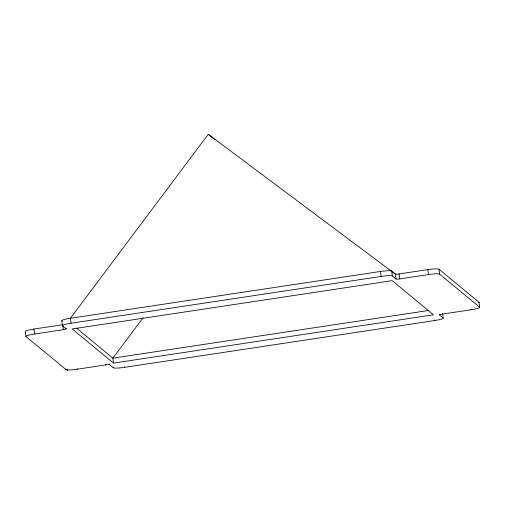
<?xml version="1.0" encoding="UTF-8"?>
<svg xmlns="http://www.w3.org/2000/svg" width="505" height="505" viewBox="0 0 505 505"><rect width="100%" height="100%" fill="white"/><g stroke="black" fill="none" stroke-linecap="round" stroke-linejoin="round"><path stroke-width="0.76" d="M70.195 318.548L208.262 134.298L395.794 274.442M143.092 317.771L112.836 358.152L113.511 363.101L433.467 314.811L392.164 280.666L72.202 328.957L113.511 363.101M62.936 324.677A3.358 0.41 -7.8 0 1 62.639 324.728L33.942 329.058A10.068 1.225 -7.8 0 0 25.326 331.608L26.001 336.557A10.068 1.225 -7.8 0 1 34.624 334.007L63.321 329.677A3.358 0.41 -7.8 0 0 66.193 328.824L62.487 325.763L61.806 320.814A10.068 1.225 -7.8 0 1 70.429 318.264L380.486 271.463A10.068 1.225 -7.8 0 1 391.659 271.027L395.365 274.089A3.358 0.41 -7.8 0 0 399.089 273.944L427.785 269.613A10.068 1.225 -7.8 0 1 438.959 269.171L478.992 302.261L479.668 307.21A10.068 1.225 -7.8 0 1 471.051 309.761L442.355 314.091A3.358 0.41 -7.8 0 0 439.483 314.943L439.394 314.325M62.487 325.763A10.068 1.225 -7.8 0 1 71.104 323.213L381.168 276.418A10.068 1.225 -7.8 0 1 392.341 275.976L396.046 279.038A3.358 0.41 -7.8 0 0 399.771 278.893L428.467 274.562A10.068 1.225 -7.8 0 1 439.64 274.127L479.668 307.21M428.897 310.442L112.836 358.152L76.388 328.023M26.001 336.557L66.035 369.641A10.068 1.225 -7.8 0 0 77.208 369.205L105.905 364.875A3.358 0.41 -7.8 0 1 109.629 364.73L113.335 367.791A10.068 1.225 -7.8 0 0 124.508 367.35L434.571 320.555A10.068 1.225 -7.8 0 0 443.188 318.005L442.639 313.977M439.483 314.943L443.188 318.005M208.262 134.298L214.859 139.752M61.806 320.814L62.273 321.199M470.969 309.142L471.051 309.761M438.959 269.171L439.64 274.127M442.273 313.472L442.355 314.091M427.785 269.613L428.467 274.562M434.483 319.936L434.571 320.555M399.089 273.944L399.771 278.893M395.365 274.089L396.046 279.038M391.659 271.027L392.341 275.976M380.486 271.463L381.168 276.418M124.419 366.731L124.508 367.35M113.246 367.173L113.335 367.791M109.541 364.111L109.629 364.73M105.779 363.947L105.905 364.875M70.429 318.264L71.104 323.213M77.12 368.587L77.208 369.205M66.105 328.206L66.193 328.824M62.639 324.728L63.321 329.677M67.114 369.281L67.31 370.702M65.947 369.022L66.035 369.641M33.942 329.058L34.624 334.007M478.992 302.261A10.068 1.225 -7.8 0 1 478.765 302.754"/></g></svg>
